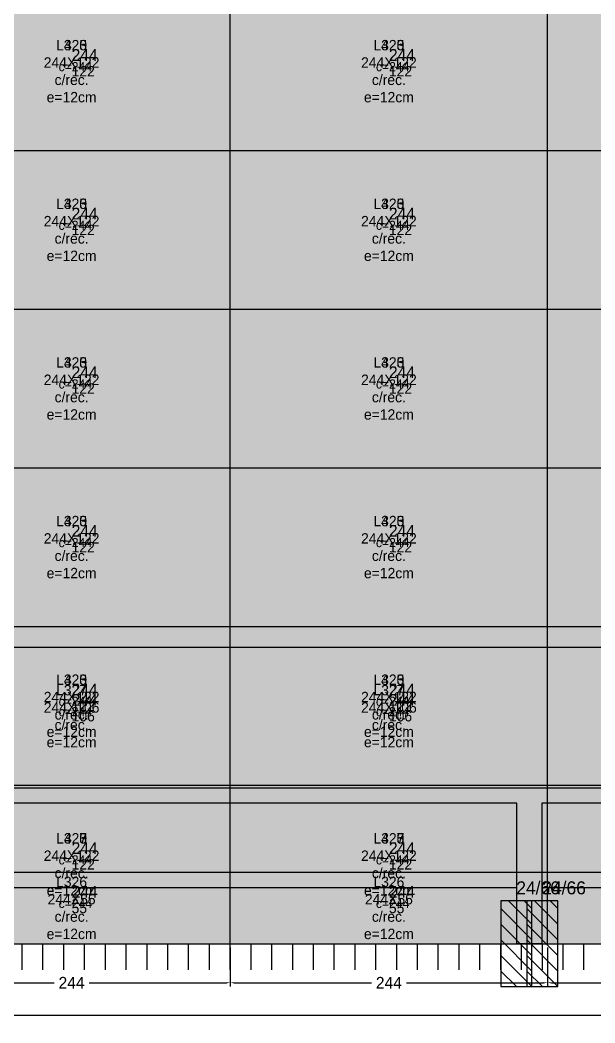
# Model space of a CAD drawing. Extents: x -13000 to 6245, y -61 to 2973.
# Drawn here: x 1790 to 2232, y -61 to 710 of the extents above; entities that cross this region are included whole.
import ezdxf

# ---------------------------------------------------------------- set-up
doc = ezdxf.new("R2010")
doc.units = 0
for name, color, linetype in [('3', 3, 'Continuous'), ('4', 4, 'Continuous'), ('7', 7, 'Continuous'), ('9', 9, 'Continuous'), ('AUX00', 7, 'Continuous'), ('Hachura', 251, 'Continuous'), ('Painéis', 200, 'Continuous')]:
    doc.layers.add(name, color=color, linetype=linetype)
doc.dimstyles.new('COTA PAINEL-50', dxfattribs={"dimtxt": 9, "dimasz": 3, "dimexe": 3, "dimexo": 3, "dimgap": 3, "dimtad": 1, "dimdec": 1, "dimcen": 2.5, "dimclrd": 4, "dimclre": 4, "dimclrt": 240, "dimazin": 3, "dimtfac": 1, "dimtmove": 0, "dimatfit": 3})

# ---------------------------------------------------------------- blocks, each defined once
blk = doc.blocks.new('_CLOSEDFILLED')
at = {"color": 0, "linetype": 'BYBLOCK'}
blk.add_solid([(-1, 0.16), (0, 0), (-1, -0.16)], dxfattribs=at)
blk = doc.blocks.new('*D526')
at = {"color": 4}
for p, q in [((1708, -3), (1708, -33)), ((1952, -3), (1952, -33)), ((1711, -30), (1816.5, -30)), ((1843.5, -30), (1949, -30))]:
    blk.add_line(p, q, dxfattribs=at)
at = {"layer": 'Defpoints'}
for p in [(1708, 0), (1952, 0), (1708, -30)]:
    blk.add_point(p, dxfattribs=at)
at = {"layer": 'Painéis', "color": 4, "xscale": 3, "yscale": 3, "rotation": 180}
blk.add_blockref('_CLOSEDFILLED', (1708, -30), dxfattribs=at)
at = {"layer": 'Painéis', "color": 4, "xscale": 3, "yscale": 3}
blk.add_blockref('_CLOSEDFILLED', (1952, -30), dxfattribs=at)
at = {"layer": 'Painéis', "color": 240, "insert": (1830, -30), "char_height": 9, "attachment_point": 5}
blk.add_mtext('244', dxfattribs=at)
blk = doc.blocks.new('*D527')
at = {"color": 4}
for p, q in [((1952, -3), (1952, -33)), ((2196, -3), (2196, -33)), ((1955, -30), (2060.5, -30)), ((2087.5, -30), (2193, -30))]:
    blk.add_line(p, q, dxfattribs=at)
at = {"layer": 'Defpoints'}
for p in [(1952, 0), (2196, 0), (1952, -30)]:
    blk.add_point(p, dxfattribs=at)
at = {"layer": 'Painéis', "color": 4, "xscale": 3, "yscale": 3, "rotation": 180}
blk.add_blockref('_CLOSEDFILLED', (1952, -30), dxfattribs=at)
at = {"layer": 'Painéis', "color": 4, "xscale": 3, "yscale": 3}
blk.add_blockref('_CLOSEDFILLED', (2196, -30), dxfattribs=at)
at = {"layer": 'Painéis', "color": 240, "insert": (2074, -30), "char_height": 9, "attachment_point": 5}
blk.add_mtext('244', dxfattribs=at)
blk = doc.blocks.new('*D528')
at = {"color": 4}
for p, q in [((2196, -3), (2196, -33)), ((2440, -3), (2440, -33)), ((2199, -30), (2304.5, -30)), ((2331.5, -30), (2437, -30))]:
    blk.add_line(p, q, dxfattribs=at)
at = {"layer": 'Defpoints'}
for p in [(2196, 0), (2440, 0), (2196, -30)]:
    blk.add_point(p, dxfattribs=at)
at = {"layer": 'Painéis', "color": 4, "xscale": 3, "yscale": 3, "rotation": 180}
blk.add_blockref('_CLOSEDFILLED', (2196, -30), dxfattribs=at)
at = {"layer": 'Painéis', "color": 4, "xscale": 3, "yscale": 3}
blk.add_blockref('_CLOSEDFILLED', (2440, -30), dxfattribs=at)
at = {"layer": 'Painéis', "color": 240, "insert": (2318, -30), "char_height": 9, "attachment_point": 5}
blk.add_mtext('244', dxfattribs=at)
blk = doc.blocks.new('*D544')
at = {"color": 4}
for p, q in [((0, -3), (0, -58)), ((5984.2, -3), (5984.2, -58)), ((3, -55), (2974.1, -55)), ((3010.1, -55), (5981.2, -55))]:
    blk.add_line(p, q, dxfattribs=at)
at = {"layer": 'Defpoints'}
for p in [(0, 0), (5984.2, 0), (0, -55)]:
    blk.add_point(p, dxfattribs=at)
at = {"layer": 'Painéis', "color": 4, "xscale": 3, "yscale": 3, "rotation": 180}
blk.add_blockref('_CLOSEDFILLED', (0, -55), dxfattribs=at)
at = {"layer": 'Painéis', "color": 4, "xscale": 3, "yscale": 3}
blk.add_blockref('_CLOSEDFILLED', (5984.2, -55), dxfattribs=at)
at = {"layer": 'Painéis', "color": 240, "insert": (2992.1, -55), "char_height": 9, "attachment_point": 5}
blk.add_mtext('5984', dxfattribs=at)
blk = doc.blocks.new('*D582')
at = {"color": 4}
for p, q in [((1708, -3), (1708, -33)), ((1952, -3), (1952, -33)), ((1711, -30), (1816.5, -30)), ((1843.5, -30), (1949, -30))]:
    blk.add_line(p, q, dxfattribs=at)
at = {"layer": 'Defpoints'}
for p in [(1708, 0), (1952, 0), (1708, -30)]:
    blk.add_point(p, dxfattribs=at)
at = {"layer": 'Painéis', "color": 4, "xscale": 3, "yscale": 3, "rotation": 180}
blk.add_blockref('_CLOSEDFILLED', (1708, -30), dxfattribs=at)
at = {"layer": 'Painéis', "color": 4, "xscale": 3, "yscale": 3}
blk.add_blockref('_CLOSEDFILLED', (1952, -30), dxfattribs=at)
at = {"layer": 'Painéis', "color": 240, "insert": (1830, -30), "char_height": 9, "attachment_point": 5}
blk.add_mtext('244', dxfattribs=at)
blk = doc.blocks.new('*D583')
at = {"color": 4}
for p, q in [((1952, -3), (1952, -33)), ((2196, -3), (2196, -33)), ((1955, -30), (2060.5, -30)), ((2087.5, -30), (2193, -30))]:
    blk.add_line(p, q, dxfattribs=at)
at = {"layer": 'Defpoints'}
for p in [(1952, 0), (2196, 0), (1952, -30)]:
    blk.add_point(p, dxfattribs=at)
at = {"layer": 'Painéis', "color": 4, "xscale": 3, "yscale": 3, "rotation": 180}
blk.add_blockref('_CLOSEDFILLED', (1952, -30), dxfattribs=at)
at = {"layer": 'Painéis', "color": 4, "xscale": 3, "yscale": 3}
blk.add_blockref('_CLOSEDFILLED', (2196, -30), dxfattribs=at)
at = {"layer": 'Painéis', "color": 240, "insert": (2074, -30), "char_height": 9, "attachment_point": 5}
blk.add_mtext('244', dxfattribs=at)
blk = doc.blocks.new('*D584')
at = {"color": 4}
for p, q in [((2196, -3), (2196, -33)), ((2440, -3), (2440, -33)), ((2199, -30), (2304.5, -30)), ((2331.5, -30), (2437, -30))]:
    blk.add_line(p, q, dxfattribs=at)
at = {"layer": 'Defpoints'}
for p in [(2196, 0), (2440, 0), (2196, -30)]:
    blk.add_point(p, dxfattribs=at)
at = {"layer": 'Painéis', "color": 4, "xscale": 3, "yscale": 3, "rotation": 180}
blk.add_blockref('_CLOSEDFILLED', (2196, -30), dxfattribs=at)
at = {"layer": 'Painéis', "color": 4, "xscale": 3, "yscale": 3}
blk.add_blockref('_CLOSEDFILLED', (2440, -30), dxfattribs=at)
at = {"layer": 'Painéis', "color": 240, "insert": (2318, -30), "char_height": 9, "attachment_point": 5}
blk.add_mtext('244', dxfattribs=at)
blk = doc.blocks.new('*D601')
at = {"color": 4}
for p, q in [((0, -3), (0, -58)), ((6184.2, -3), (6184.2, -58)), ((3, -55), (3074.1, -55)), ((3110.1, -55), (6181.2, -55))]:
    blk.add_line(p, q, dxfattribs=at)
at = {"layer": 'Defpoints'}
for p in [(0, 0), (6184.2, 0), (0, -55)]:
    blk.add_point(p, dxfattribs=at)
at = {"layer": 'Painéis', "color": 4, "xscale": 3, "yscale": 3, "rotation": 180}
blk.add_blockref('_CLOSEDFILLED', (0, -55), dxfattribs=at)
at = {"layer": 'Painéis', "color": 4, "xscale": 3, "yscale": 3}
blk.add_blockref('_CLOSEDFILLED', (6184.2, -55), dxfattribs=at)
at = {"layer": 'Painéis', "color": 240, "insert": (3092.1, -55), "char_height": 9, "attachment_point": 5}
blk.add_mtext('6184', dxfattribs=at)
blk = doc.blocks.new('*D635')
at = {"color": 4}
for p, q in [((1708, -3), (1708, -33)), ((1952, -3), (1952, -33)), ((1711, -30), (1816.5, -30)), ((1843.5, -30), (1949, -30))]:
    blk.add_line(p, q, dxfattribs=at)
at = {"layer": 'Defpoints'}
for p in [(1708, 0), (1952, 0), (1708, -30)]:
    blk.add_point(p, dxfattribs=at)
at = {"layer": 'Painéis', "color": 4, "xscale": 3, "yscale": 3, "rotation": 180}
blk.add_blockref('_CLOSEDFILLED', (1708, -30), dxfattribs=at)
at = {"layer": 'Painéis', "color": 4, "xscale": 3, "yscale": 3}
blk.add_blockref('_CLOSEDFILLED', (1952, -30), dxfattribs=at)
at = {"layer": 'Painéis', "color": 240, "insert": (1830, -30), "char_height": 9, "attachment_point": 5}
blk.add_mtext('244', dxfattribs=at)
blk = doc.blocks.new('*D636')
at = {"color": 4}
for p, q in [((1952, -3), (1952, -33)), ((2196, -3), (2196, -33)), ((1955, -30), (2060.5, -30)), ((2087.5, -30), (2193, -30))]:
    blk.add_line(p, q, dxfattribs=at)
at = {"layer": 'Defpoints'}
for p in [(1952, 0), (2196, 0), (1952, -30)]:
    blk.add_point(p, dxfattribs=at)
at = {"layer": 'Painéis', "color": 4, "xscale": 3, "yscale": 3, "rotation": 180}
blk.add_blockref('_CLOSEDFILLED', (1952, -30), dxfattribs=at)
at = {"layer": 'Painéis', "color": 4, "xscale": 3, "yscale": 3}
blk.add_blockref('_CLOSEDFILLED', (2196, -30), dxfattribs=at)
at = {"layer": 'Painéis', "color": 240, "insert": (2074, -30), "char_height": 9, "attachment_point": 5}
blk.add_mtext('244', dxfattribs=at)
blk = doc.blocks.new('*D637')
at = {"color": 4}
for p, q in [((2196, -3), (2196, -33)), ((2440, -3), (2440, -33)), ((2199, -30), (2304.5, -30)), ((2331.5, -30), (2437, -30))]:
    blk.add_line(p, q, dxfattribs=at)
at = {"layer": 'Defpoints'}
for p in [(2196, 0), (2440, 0), (2196, -30)]:
    blk.add_point(p, dxfattribs=at)
at = {"layer": 'Painéis', "color": 4, "xscale": 3, "yscale": 3, "rotation": 180}
blk.add_blockref('_CLOSEDFILLED', (2196, -30), dxfattribs=at)
at = {"layer": 'Painéis', "color": 4, "xscale": 3, "yscale": 3}
blk.add_blockref('_CLOSEDFILLED', (2440, -30), dxfattribs=at)
at = {"layer": 'Painéis', "color": 240, "insert": (2318, -30), "char_height": 9, "attachment_point": 5}
blk.add_mtext('244', dxfattribs=at)
blk = doc.blocks.new('*D643')
at = {"color": 4}
for p, q in [((0, -3), (0, -58)), ((3490, -3), (3490, -58)), ((3, -55), (1727, -55)), ((1763, -55), (3487, -55))]:
    blk.add_line(p, q, dxfattribs=at)
at = {"layer": 'Defpoints'}
for p in [(0, 0), (3490, 0), (0, -55)]:
    blk.add_point(p, dxfattribs=at)
at = {"layer": 'Painéis', "color": 4, "xscale": 3, "yscale": 3, "rotation": 180}
blk.add_blockref('_CLOSEDFILLED', (0, -55), dxfattribs=at)
at = {"layer": 'Painéis', "color": 4, "xscale": 3, "yscale": 3}
blk.add_blockref('_CLOSEDFILLED', (3490, -55), dxfattribs=at)
at = {"layer": 'Painéis', "color": 240, "insert": (1745, -55), "char_height": 9, "attachment_point": 5}
blk.add_mtext('3490', dxfattribs=at)
blk = doc.blocks.new('*D653')
at = {"color": 4}
for p, q in [((1708, -3), (1708, -33)), ((1952, -3), (1952, -33)), ((1711, -30), (1816.5, -30)), ((1843.5, -30), (1949, -30))]:
    blk.add_line(p, q, dxfattribs=at)
at = {"layer": 'Defpoints'}
for p in [(1708, 0), (1952, 0), (1708, -30)]:
    blk.add_point(p, dxfattribs=at)
at = {"layer": 'Painéis', "color": 4, "xscale": 3, "yscale": 3, "rotation": 180}
blk.add_blockref('_CLOSEDFILLED', (1708, -30), dxfattribs=at)
at = {"layer": 'Painéis', "color": 4, "xscale": 3, "yscale": 3}
blk.add_blockref('_CLOSEDFILLED', (1952, -30), dxfattribs=at)
at = {"layer": 'Painéis', "color": 240, "insert": (1830, -30), "char_height": 9, "attachment_point": 5}
blk.add_mtext('244', dxfattribs=at)
blk = doc.blocks.new('*D654')
at = {"color": 4}
for p, q in [((1952, -3), (1952, -33)), ((2196, -3), (2196, -33)), ((1955, -30), (2060.5, -30)), ((2087.5, -30), (2193, -30))]:
    blk.add_line(p, q, dxfattribs=at)
at = {"layer": 'Defpoints'}
for p in [(1952, 0), (2196, 0), (1952, -30)]:
    blk.add_point(p, dxfattribs=at)
at = {"layer": 'Painéis', "color": 4, "xscale": 3, "yscale": 3, "rotation": 180}
blk.add_blockref('_CLOSEDFILLED', (1952, -30), dxfattribs=at)
at = {"layer": 'Painéis', "color": 4, "xscale": 3, "yscale": 3}
blk.add_blockref('_CLOSEDFILLED', (2196, -30), dxfattribs=at)
at = {"layer": 'Painéis', "color": 240, "insert": (2074, -30), "char_height": 9, "attachment_point": 5}
blk.add_mtext('244', dxfattribs=at)
blk = doc.blocks.new('*D655')
at = {"color": 4}
for p, q in [((2196, -3), (2196, -33)), ((2440, -3), (2440, -33)), ((2199, -30), (2304.5, -30)), ((2331.5, -30), (2437, -30))]:
    blk.add_line(p, q, dxfattribs=at)
at = {"layer": 'Defpoints'}
for p in [(2196, 0), (2440, 0), (2196, -30)]:
    blk.add_point(p, dxfattribs=at)
at = {"layer": 'Painéis', "color": 4, "xscale": 3, "yscale": 3, "rotation": 180}
blk.add_blockref('_CLOSEDFILLED', (2196, -30), dxfattribs=at)
at = {"layer": 'Painéis', "color": 4, "xscale": 3, "yscale": 3}
blk.add_blockref('_CLOSEDFILLED', (2440, -30), dxfattribs=at)
at = {"layer": 'Painéis', "color": 240, "insert": (2318, -30), "char_height": 9, "attachment_point": 5}
blk.add_mtext('244', dxfattribs=at)
blk = doc.blocks.new('*D661')
at = {"color": 4}
for p, q in [((0, -3), (0, -58)), ((3490, -3), (3490, -58)), ((3, -55), (1727, -55)), ((1763, -55), (3487, -55))]:
    blk.add_line(p, q, dxfattribs=at)
at = {"layer": 'Defpoints'}
for p in [(0, 0), (3490, 0), (0, -55)]:
    blk.add_point(p, dxfattribs=at)
at = {"layer": 'Painéis', "color": 4, "xscale": 3, "yscale": 3, "rotation": 180}
blk.add_blockref('_CLOSEDFILLED', (0, -55), dxfattribs=at)
at = {"layer": 'Painéis', "color": 4, "xscale": 3, "yscale": 3}
blk.add_blockref('_CLOSEDFILLED', (3490, -55), dxfattribs=at)
at = {"layer": 'Painéis', "color": 240, "insert": (1745, -55), "char_height": 9, "attachment_point": 5}
blk.add_mtext('3490', dxfattribs=at)
blk = doc.blocks.new('*D800')
at = {"color": 4}
for p, q in [((1708, -3), (1708, -33)), ((1952, -3), (1952, -33)), ((1711, -30), (1816.5, -30)), ((1843.5, -30), (1949, -30))]:
    blk.add_line(p, q, dxfattribs=at)
at = {"layer": 'Defpoints'}
for p in [(1708, 0), (1952, 0), (1708, -30)]:
    blk.add_point(p, dxfattribs=at)
at = {"layer": 'Painéis', "color": 4, "xscale": 3, "yscale": 3, "rotation": 180}
blk.add_blockref('_CLOSEDFILLED', (1708, -30), dxfattribs=at)
at = {"layer": 'Painéis', "color": 4, "xscale": 3, "yscale": 3}
blk.add_blockref('_CLOSEDFILLED', (1952, -30), dxfattribs=at)
at = {"layer": 'Painéis', "color": 240, "insert": (1830, -30), "char_height": 9, "attachment_point": 5}
blk.add_mtext('244', dxfattribs=at)
blk = doc.blocks.new('*D801')
at = {"color": 4}
for p, q in [((1952, -3), (1952, -33)), ((2196, -3), (2196, -33)), ((1955, -30), (2060.5, -30)), ((2087.5, -30), (2193, -30))]:
    blk.add_line(p, q, dxfattribs=at)
at = {"layer": 'Defpoints'}
for p in [(1952, 0), (2196, 0), (1952, -30)]:
    blk.add_point(p, dxfattribs=at)
at = {"layer": 'Painéis', "color": 4, "xscale": 3, "yscale": 3, "rotation": 180}
blk.add_blockref('_CLOSEDFILLED', (1952, -30), dxfattribs=at)
at = {"layer": 'Painéis', "color": 4, "xscale": 3, "yscale": 3}
blk.add_blockref('_CLOSEDFILLED', (2196, -30), dxfattribs=at)
at = {"layer": 'Painéis', "color": 240, "insert": (2074, -30), "char_height": 9, "attachment_point": 5}
blk.add_mtext('244', dxfattribs=at)
blk = doc.blocks.new('*D802')
at = {"color": 4}
for p, q in [((2196, -3), (2196, -33)), ((2440, -3), (2440, -33)), ((2199, -30), (2304.5, -30)), ((2331.5, -30), (2437, -30))]:
    blk.add_line(p, q, dxfattribs=at)
at = {"layer": 'Defpoints'}
for p in [(2196, 0), (2440, 0), (2196, -30)]:
    blk.add_point(p, dxfattribs=at)
at = {"layer": 'Painéis', "color": 4, "xscale": 3, "yscale": 3, "rotation": 180}
blk.add_blockref('_CLOSEDFILLED', (2196, -30), dxfattribs=at)
at = {"layer": 'Painéis', "color": 4, "xscale": 3, "yscale": 3}
blk.add_blockref('_CLOSEDFILLED', (2440, -30), dxfattribs=at)
at = {"layer": 'Painéis', "color": 240, "insert": (2318, -30), "char_height": 9, "attachment_point": 5}
blk.add_mtext('244', dxfattribs=at)
blk = doc.blocks.new('*D818')
at = {"color": 4}
for p, q in [((0, -3), (0, -58)), ((5984.2, -3), (5984.2, -58)), ((3, -55), (2974.1, -55)), ((3010.1, -55), (5981.2, -55))]:
    blk.add_line(p, q, dxfattribs=at)
at = {"layer": 'Defpoints'}
for p in [(0, 0), (5984.2, 0), (0, -55)]:
    blk.add_point(p, dxfattribs=at)
at = {"layer": 'Painéis', "color": 4, "xscale": 3, "yscale": 3, "rotation": 180}
blk.add_blockref('_CLOSEDFILLED', (0, -55), dxfattribs=at)
at = {"layer": 'Painéis', "color": 4, "xscale": 3, "yscale": 3}
blk.add_blockref('_CLOSEDFILLED', (5984.2, -55), dxfattribs=at)
at = {"layer": 'Painéis', "color": 240, "insert": (2992.1, -55), "char_height": 9, "attachment_point": 5}
blk.add_mtext('5984', dxfattribs=at)

msp = doc.modelspace()

# ---------------------------------------------------------------- hatches: boundary and pattern name
at = {"layer": 'Hachura'}
h = msp.add_hatch(color=7, dxfattribs=at)
h.dxf.hatch_style = 1
h.paths.add_polyline_path([(0, 0), (6184.2, 0), (6184.2, 2970), (0, 2970)])
h = msp.add_hatch(color=7, dxfattribs=at)
h.dxf.hatch_style = 1
h.paths.add_polyline_path([(0, 0), (5984.2, 0), (5984.2, 2870), (0, 2870)])
h = msp.add_hatch(color=7, dxfattribs=at)
h.dxf.hatch_style = 1
h.paths.add_polyline_path([(0, 0), (5984.2, 0), (5984.2, 2870), (0, 2870)])
h = msp.add_hatch(color=7, dxfattribs=at)
h.dxf.hatch_style = 1
h.paths.add_polyline_path([(0, 0), (0, 120), (3354.5, 120), (3354.5, 228), (3373.5, 228), (3373.5, 120), (3490, 120), (3490, 65), (3471, 65), (3471, 108), (3065.5, 108), (3065.5, 0), (3046.5, 0), (3046.5, 108), (2628.5, 108), (2628.5, 0), (2609.5, 0), (2609.5, 108), (2191.5, 108), (2191.5, 0), (2172.5, 0), (2172.5, 108), (1754.5, 108), (1754.5, 0), (1735.5, 0), (1735.5, 108), (1317.5, 108), (1317.5, 0), (1298.5, 0), (1298.5, 108), (880.5, 108), (880.5, 0), (861.5, 0), (861.5, 108), (443.5, 108), (443.5, 0), (424.5, 0), (424.5, 108), (19, 108), (19, 0)])
h = msp.add_hatch(color=7, dxfattribs=at)
h.dxf.hatch_style = 1
h.paths.add_polyline_path([(0, 0), (0, 55), (3490, 55), (3490, 0), (3471, 0), (3471, 43), (3065.5, 43), (3065.5, 0), (3046.5, 0), (3046.5, 43), (2628.5, 43), (2628.5, 0), (2609.5, 0), (2609.5, 43), (2191.5, 43), (2191.5, 0), (2172.5, 0), (2172.5, 43), (1754.5, 43), (1754.5, 0), (1735.5, 0), (1735.5, 43), (1317.5, 43), (1317.5, 0), (1298.5, 0), (1298.5, 43), (880.5, 43), (880.5, 0), (861.5, 0), (861.5, 43), (443.5, 43), (443.5, 0), (424.5, 0), (424.5, 43), (19, 43), (19, 0)])

# ---------------------------------------------------------------- linework, layer by layer
at = {"layer": '3'}
for p, q in [((0, 120), (3354.5, 120)), ((2172.5, 108), (1754.5, 108)), ((2172.5, 0), (2172.5, 108)), ((2609.5, 108), (2191.5, 108)), ((2191.5, 108), (2191.5, 0)), ((0, 55), (3490, 55)), ((2172.5, 43), (1754.5, 43)), ((2172.5, 0), (2172.5, 43)), ((2609.5, 43), (2191.5, 43)), ((2191.5, 43), (2191.5, 0)), ((2184, 15), (2166, 33)), ((2184, 27), (2178, 33)), ((2204, 15), (2186, 33)), ((2204, 27), (2198, 33)), ((2184, 3), (2160, 27)), ((2204, 3), (2180, 27)), ((2184, -9), (2160, 15)), ((2204, -9), (2180, 15)), ((0, 0), (5984.2, 0)), ((0, 0), (6184.2, 0)), ((0, 0), (5984.2, 0)), ((2184, -21), (2160, 3)), ((2191.5, 0), (2172.5, 0)), ((2191.5, 0), (2172.5, 0)), ((2204, -21), (2180, 3)), ((2184, -33), (2160, -9)), ((2204, -33), (2180, -9)), ((2172, -33), (2160, -21)), ((2192, -33), (2180, -21))]:
    msp.add_line(p, q, dxfattribs=at)
at = {"layer": '3', "lineweight": 25}
for points in [[(0, 0), (6184.2, 0), (6184.2, 2970), (0, 2970)], [(0, 0), (5984.2, 0), (5984.2, 2870), (0, 2870)], [(0, 0), (5984.2, 0), (5984.2, 2870), (0, 2870)]]:
    msp.add_lwpolyline(points, close=True, dxfattribs=at)
at = {"layer": '3'}
for points in [[(1952, 0), (1952, 2970)], [(2196, 0), (2196, 2970)], [(1952, 0), (1952, 2870)], [(1952, 0), (1952, 2870)], [(2196, 0), (2196, 2870)], [(2196, 0), (2196, 2870)], [(0, 610), (5984.2, 610)], [(0, 610), (6184.2, 610)], [(0, 610), (5984.2, 610)], [(0, 488), (5984.2, 488)], [(0, 488), (6184.2, 488)], [(0, 488), (5984.2, 488)], [(0, 366), (5984.2, 366)], [(0, 366), (6184.2, 366)], [(0, 366), (5984.2, 366)], [(0, 244), (5984.2, 244)], [(0, 244), (6184.2, 244)], [(0, 244), (5984.2, 244)], [(0, 228), (3490, 228)], [(1952, 0), (1952, 228)], [(2196, 0), (2196, 228)], [(0, 122), (5984.2, 122)], [(0, 122), (6184.2, 122)], [(0, 122), (3490, 122)], [(0, 122), (5984.2, 122)], [(0, 55), (3490, 55)], [(1952, 0), (1952, 55)], [(2196, 0), (2196, 55)]]:
    msp.add_lwpolyline(points, dxfattribs=at)
at = {"layer": '3', "lineweight": 25}
for points in [[(0, 120), (3354.5, 120), (3354.5, 228), (3373.5, 228), (3373.5, 120), (3490, 120), (3490, 65), (3471, 65), (3471, 108), (3065.5, 108), (3065.5, 0), (3046.5, 0), (3046.5, 108), (2628.5, 108), (2628.5, 0), (2609.5, 0), (2609.5, 108), (2191.5, 108), (2191.5, 0), (2172.5, 0), (2172.5, 108), (1754.5, 108)], [(0, 55), (3490, 55), (3490, 0), (3471, 0), (3471, 43), (3065.5, 43), (3065.5, 0), (3046.5, 0), (3046.5, 43), (2628.5, 43), (2628.5, 0), (2609.5, 0), (2609.5, 43), (2191.5, 43), (2191.5, 0), (2172.5, 0), (2172.5, 43), (1754.5, 43)]]:
    msp.add_lwpolyline(points, dxfattribs=at)
at = {"layer": '7'}
for points in [[(2160, -33), (2184, -33), (2184, 33), (2160, 33), (2160, -33)], [(2180, -33), (2204, -33), (2204, 33), (2180, 33), (2180, -33)]]:
    msp.add_lwpolyline(points, dxfattribs=at)
at = {"layer": '9'}
for p, q in [((1792, -20), (1792, 0)), ((1792, -20), (1792, 0)), ((1792, -20), (1792, 0)), ((1792, -20), (1792, 0)), ((1792, -20), (1792, 0)), ((1808, -20), (1808, 0)), ((1808, -20), (1808, 0)), ((1808, -20), (1808, 0)), ((1808, -20), (1808, 0)), ((1808, -20), (1808, 0)), ((1824, -20), (1824, 0)), ((1824, -20), (1824, 0)), ((1824, -20), (1824, 0)), ((1824, -20), (1824, 0)), ((1824, -20), (1824, 0)), ((1840, -20), (1840, 0)), ((1840, -20), (1840, 0)), ((1840, -20), (1840, 0)), ((1840, -20), (1840, 0)), ((1840, -20), (1840, 0)), ((1856, -20), (1856, 0)), ((1856, -20), (1856, 0)), ((1856, -20), (1856, 0)), ((1856, -20), (1856, 0)), ((1856, -20), (1856, 0)), ((1872, -20), (1872, 0)), ((1872, -20), (1872, 0)), ((1872, -20), (1872, 0)), ((1872, -20), (1872, 0)), ((1872, -20), (1872, 0)), ((1888, -20), (1888, 0)), ((1888, -20), (1888, 0)), ((1888, -20), (1888, 0)), ((1888, -20), (1888, 0)), ((1888, -20), (1888, 0)), ((1904, -20), (1904, 0)), ((1904, -20), (1904, 0)), ((1904, -20), (1904, 0)), ((1904, -20), (1904, 0)), ((1904, -20), (1904, 0)), ((1920, -20), (1920, 0)), ((1920, -20), (1920, 0)), ((1920, -20), (1920, 0)), ((1920, -20), (1920, 0)), ((1920, -20), (1920, 0)), ((1936, -20), (1936, 0)), ((1936, -20), (1936, 0)), ((1936, -20), (1936, 0)), ((1936, -20), (1936, 0)), ((1936, -20), (1936, 0)), ((1952, -20), (1952, 0)), ((1952, -20), (1952, 0)), ((1952, -20), (1952, 0)), ((1952, -20), (1952, 0)), ((1952, -20), (1952, 0)), ((1968, -20), (1968, 0)), ((1968, -20), (1968, 0)), ((1968, -20), (1968, 0)), ((1968, -20), (1968, 0)), ((1968, -20), (1968, 0)), ((1984, -20), (1984, 0)), ((1984, -20), (1984, 0)), ((1984, -20), (1984, 0)), ((1984, -20), (1984, 0)), ((1984, -20), (1984, 0)), ((2000, -20), (2000, 0)), ((2000, -20), (2000, 0)), ((2000, -20), (2000, 0)), ((2000, -20), (2000, 0)), ((2000, -20), (2000, 0)), ((2016, -20), (2016, 0)), ((2016, -20), (2016, 0)), ((2016, -20), (2016, 0)), ((2016, -20), (2016, 0)), ((2016, -20), (2016, 0)), ((2032, -20), (2032, 0)), ((2032, -20), (2032, 0)), ((2032, -20), (2032, 0)), ((2032, -20), (2032, 0)), ((2032, -20), (2032, 0)), ((2048, -20), (2048, 0)), ((2048, -20), (2048, 0)), ((2048, -20), (2048, 0)), ((2048, -20), (2048, 0)), ((2048, -20), (2048, 0)), ((2064, -20), (2064, 0)), ((2064, -20), (2064, 0)), ((2064, -20), (2064, 0)), ((2064, -20), (2064, 0)), ((2064, -20), (2064, 0)), ((2080, -20), (2080, 0)), ((2080, -20), (2080, 0)), ((2080, -20), (2080, 0)), ((2080, -20), (2080, 0)), ((2080, -20), (2080, 0)), ((2096, -20), (2096, 0)), ((2096, -20), (2096, 0)), ((2096, -20), (2096, 0)), ((2096, -20), (2096, 0)), ((2096, -20), (2096, 0)), ((2112, -20), (2112, 0)), ((2112, -20), (2112, 0)), ((2112, -20), (2112, 0)), ((2112, -20), (2112, 0)), ((2112, -20), (2112, 0)), ((2128, -20), (2128, 0)), ((2128, -20), (2128, 0)), ((2128, -20), (2128, 0)), ((2128, -20), (2128, 0)), ((2128, -20), (2128, 0)), ((2144, -20), (2144, 0)), ((2144, -20), (2144, 0)), ((2144, -20), (2144, 0)), ((2144, -20), (2144, 0)), ((2144, -20), (2144, 0)), ((2160, -20), (2160, 0)), ((2160, -20), (2160, 0)), ((2160, -20), (2160, 0)), ((2160, -20), (2160, 0)), ((2160, -20), (2160, 0)), ((2176, -20), (2176, 0)), ((2176, -20), (2176, 0)), ((2176, -20), (2176, 0)), ((2176, -20), (2176, 0)), ((2176, -20), (2176, 0)), ((2192, -20), (2192, 0)), ((2192, -20), (2192, 0)), ((2192, -20), (2192, 0)), ((2192, -20), (2192, 0)), ((2192, -20), (2192, 0)), ((2208, -20), (2208, 0)), ((2208, -20), (2208, 0)), ((2208, -20), (2208, 0)), ((2208, -20), (2208, 0)), ((2208, -20), (2208, 0)), ((2224, -20), (2224, 0)), ((2224, -20), (2224, 0)), ((2224, -20), (2224, 0)), ((2224, -20), (2224, 0)), ((2224, -20), (2224, 0))]:
    msp.add_line(p, q, dxfattribs=at)
at = {"layer": 'Painéis', "lineweight": 18}
for p, q in [((1952, 0), (1952, 2970)), ((2196, 0), (2196, 2970)), ((1952, 0), (1952, 2870)), ((1952, 0), (1952, 2870)), ((2196, 0), (2196, 2870)), ((2196, 0), (2196, 2870)), ((0, 610), (5984.2, 610)), ((0, 610), (6184.2, 610)), ((0, 610), (5984.2, 610)), ((0, 488), (5984.2, 488)), ((0, 488), (6184.2, 488)), ((0, 488), (5984.2, 488)), ((0, 366), (5984.2, 366)), ((0, 366), (6184.2, 366)), ((0, 366), (5984.2, 366)), ((0, 244), (5984.2, 244)), ((0, 244), (6184.2, 244)), ((0, 244), (5984.2, 244)), ((0, 228), (3490, 228)), ((1952, 0), (1952, 228)), ((2196, 0), (2196, 228)), ((0, 122), (5984.2, 122)), ((0, 122), (6184.2, 122)), ((0, 122), (3490, 122)), ((0, 122), (5984.2, 122)), ((0, 55), (3490, 55)), ((1952, 0), (1952, 55)), ((2196, 0), (2196, 55))]:
    msp.add_line(p, q, dxfattribs=at)

# ---------------------------------------------------------------- texts
at = {"layer": '3'}
for s, height, p in [('c=244', 7, (1820, 671)), ('c=244', 7, (1820, 671)), ('c=244', 7, (1820, 671)), ('c=244', 7, (2064, 671)), ('c=244', 7, (2064, 671)), ('c=244', 7, (2064, 671)), ('c=244', 7, (1820, 549)), ('c=244', 7, (1820, 549)), ('c=244', 7, (1820, 549)), ('c=244', 7, (2064, 549)), ('c=244', 7, (2064, 549)), ('c=244', 7, (2064, 549)), ('c=244', 7, (1820, 427)), ('c=244', 7, (1820, 427)), ('c=244', 7, (1820, 427)), ('c=244', 7, (2064, 427)), ('c=244', 7, (2064, 427)), ('c=244', 7, (2064, 427)), ('c=244', 7, (1820, 305)), ('c=244', 7, (1820, 305)), ('c=244', 7, (1820, 305)), ('c=244', 7, (2064, 305)), ('c=244', 7, (2064, 305)), ('c=244', 7, (2064, 305)), ('c=244', 7, (1820, 183)), ('c=244', 7, (1820, 183)), ('c=244', 7, (1820, 183)), ('c=244', 7, (2064, 183)), ('c=244', 7, (2064, 183)), ('c=244', 7, (2064, 183)), ('c=244', 7, (1820, 175)), ('c=244', 7, (2064, 175)), ('c=244', 7, (1820, 61)), ('c=244', 7, (1820, 61)), ('c=244', 7, (1820, 61)), ('c=244', 7, (1820, 61)), ('c=244', 7, (2064, 61)), ('c=244', 7, (2064, 61)), ('c=244', 7, (2064, 61)), ('c=244', 7, (2064, 61)), ('24/66', 10, (2172, 38)), ('24/66', 10, (2192, 38)), ('c=244', 7, (1820, 27.5)), ('c=244', 7, (2064, 27.5))]:
    msp.add_text(s, height=height, dxfattribs=at).set_placement(p)
at = {"layer": '4'}
for s, height, p in [('244', 9, (1830, 679)), ('244', 9, (1830, 679)), ('244', 9, (1830, 679)), ('244', 9, (2074, 679)), ('244', 9, (2074, 679)), ('244', 9, (2074, 679)), ('122', 8, (1830, 667)), ('122', 8, (1830, 667)), ('122', 8, (1830, 667)), ('122', 8, (2074, 667)), ('122', 8, (2074, 667)), ('122', 8, (2074, 667)), ('244', 9, (1830, 557)), ('244', 9, (1830, 557)), ('244', 9, (1830, 557)), ('244', 9, (2074, 557)), ('244', 9, (2074, 557)), ('244', 9, (2074, 557)), ('122', 8, (1830, 545)), ('122', 8, (1830, 545)), ('122', 8, (1830, 545)), ('122', 8, (2074, 545)), ('122', 8, (2074, 545)), ('122', 8, (2074, 545)), ('244', 9, (1830, 435)), ('244', 9, (1830, 435)), ('244', 9, (1830, 435)), ('244', 9, (2074, 435)), ('244', 9, (2074, 435)), ('244', 9, (2074, 435)), ('122', 8, (1830, 423)), ('122', 8, (1830, 423)), ('122', 8, (1830, 423)), ('122', 8, (2074, 423)), ('122', 8, (2074, 423)), ('122', 8, (2074, 423)), ('244', 9, (1830, 313)), ('244', 9, (1830, 313)), ('244', 9, (1830, 313)), ('244', 9, (2074, 313)), ('244', 9, (2074, 313)), ('244', 9, (2074, 313)), ('122', 8, (1830, 301)), ('122', 8, (1830, 301)), ('122', 8, (1830, 301)), ('122', 8, (2074, 301)), ('122', 8, (2074, 301)), ('122', 8, (2074, 301)), ('244', 9, (1830, 191)), ('244', 9, (1830, 191)), ('244', 9, (1830, 191)), ('244', 9, (2074, 191)), ('244', 9, (2074, 191)), ('244', 9, (2074, 191)), ('244', 9, (1830, 183)), ('122', 8, (1830, 179)), ('122', 8, (1830, 179)), ('122', 8, (1830, 179)), ('244', 9, (2074, 183)), ('122', 8, (2074, 179)), ('122', 8, (2074, 179)), ('122', 8, (2074, 179)), ('106', 8, (1830, 171)), ('106', 8, (2074, 171)), ('244', 9, (1830, 69)), ('244', 9, (1830, 69)), ('244', 9, (1830, 69)), ('244', 9, (1830, 69)), ('244', 9, (2074, 69)), ('244', 9, (2074, 69)), ('244', 9, (2074, 69)), ('244', 9, (2074, 69)), ('122', 8, (1830, 57)), ('122', 8, (1830, 57)), ('122', 8, (1830, 57)), ('122', 8, (1830, 57)), ('122', 8, (2074, 57)), ('122', 8, (2074, 57)), ('122', 8, (2074, 57)), ('122', 8, (2074, 57)), ('244', 9, (1830, 35.5)), ('244', 9, (2074, 35.5)), ('55', 8, (1830, 23.5)), ('55', 8, (2074, 23.5))]:
    msp.add_text(s, height=height, dxfattribs=at).set_placement(p)
at = {"layer": 'AUX00', "char_height": 8, "attachment_point": 5}
for s, insert in [('\\pxqc;L323^J244X122^Jc/rec.^Je=12cm', (1830, 671)), ('\\pxqc;L325^J244X122^Jc/rec.^Je=12cm', (1830, 671)), ('\\pxqc;L420^J244X122^Jc/rec.^Je=12cm', (1830, 671)), ('\\pxqc;L323^J244X122^Jc/rec.^Je=12cm', (2074, 671)), ('\\pxqc;L325^J244X122^Jc/rec.^Je=12cm', (2074, 671)), ('\\pxqc;L420^J244X122^Jc/rec.^Je=12cm', (2074, 671)), ('\\pxqc;L323^J244X122^Jc/rec.^Je=12cm', (1830, 549)), ('\\pxqc;L325^J244X122^Jc/rec.^Je=12cm', (1830, 549)), ('\\pxqc;L420^J244X122^Jc/rec.^Je=12cm', (1830, 549)), ('\\pxqc;L323^J244X122^Jc/rec.^Je=12cm', (2074, 549)), ('\\pxqc;L325^J244X122^Jc/rec.^Je=12cm', (2074, 549)), ('\\pxqc;L420^J244X122^Jc/rec.^Je=12cm', (2074, 549)), ('\\pxqc;L323^J244X122^Jc/rec.^Je=12cm', (1830, 427)), ('\\pxqc;L325^J244X122^Jc/rec.^Je=12cm', (1830, 427)), ('\\pxqc;L420^J244X122^Jc/rec.^Je=12cm', (1830, 427)), ('\\pxqc;L323^J244X122^Jc/rec.^Je=12cm', (2074, 427)), ('\\pxqc;L325^J244X122^Jc/rec.^Je=12cm', (2074, 427)), ('\\pxqc;L420^J244X122^Jc/rec.^Je=12cm', (2074, 427)), ('\\pxqc;L323^J244X122^Jc/rec.^Je=12cm', (1830, 305)), ('\\pxqc;L325^J244X122^Jc/rec.^Je=12cm', (1830, 305)), ('\\pxqc;L420^J244X122^Jc/rec.^Je=12cm', (1830, 305)), ('\\pxqc;L323^J244X122^Jc/rec.^Je=12cm', (2074, 305)), ('\\pxqc;L325^J244X122^Jc/rec.^Je=12cm', (2074, 305)), ('\\pxqc;L420^J244X122^Jc/rec.^Je=12cm', (2074, 305)), ('\\pxqc;L323^J244X122^Jc/rec.^Je=12cm', (1830, 183)), ('\\pxqc;L325^J244X122^Jc/rec.^Je=12cm', (1830, 183)), ('\\pxqc;L420^J244X122^Jc/rec.^Je=12cm', (1830, 183)), ('\\pxqc;L323^J244X122^Jc/rec.^Je=12cm', (2074, 183)), ('\\pxqc;L325^J244X122^Jc/rec.^Je=12cm', (2074, 183)), ('\\pxqc;L420^J244X122^Jc/rec.^Je=12cm', (2074, 183)), ('\\pxqc;L327^J244X106^Jc/rec.^Je=12cm', (1830, 175)), ('\\pxqc;L327^J244X106^Jc/rec.^Je=12cm', (2074, 175)), ('\\pxqc;L323^J244X122^Jc/rec.^Je=12cm', (1830, 61)), ('\\pxqc;L325^J244X122^Jc/rec.^Je=12cm', (1830, 61)), ('\\pxqc;L327^J244X122^Jc/rec.^Je=12cm', (1830, 61)), ('\\pxqc;L420^J244X122^Jc/rec.^Je=12cm', (1830, 61)), ('\\pxqc;L323^J244X122^Jc/rec.^Je=12cm', (2074, 61)), ('\\pxqc;L325^J244X122^Jc/rec.^Je=12cm', (2074, 61)), ('\\pxqc;L327^J244X122^Jc/rec.^Je=12cm', (2074, 61)), ('\\pxqc;L420^J244X122^Jc/rec.^Je=12cm', (2074, 61)), ('\\pxqc;L326^J244X55^Jc/rec.^Je=12cm', (1830, 27.5)), ('\\pxqc;L326^J244X55^Jc/rec.^Je=12cm', (2074, 27.5))]:
    msp.add_mtext(s, dxfattribs=dict(at, insert=insert))

# ---------------------------------------------------------------- dimensions: what is measured, and where the dimension line sits
at = {"layer": 'Painéis'}
for base, p1, p2, picture, middle in [((0, -55), (0, 0), (5984.2, 0), '*D544', (2992.1, -55)), ((0, -55), (0, 0), (6184.2, 0), '*D601', (3092.1, -55)), ((0, -55), (0, 0), (3490, 0), '*D643', (1745, -55)), ((0, -55), (0, 0), (3490, 0), '*D661', (1745, -55)), ((0, -55), (0, 0), (5984.2, 0), '*D818', (2992.1, -55)), ((1708, -30), (1708, 0), (1952, 0), '*D526', (1830, -30)), ((1708, -30), (1708, 0), (1952, 0), '*D582', (1830, -30)), ((1708, -30), (1708, 0), (1952, 0), '*D635', (1830, -30)), ((1708, -30), (1708, 0), (1952, 0), '*D653', (1830, -30)), ((1708, -30), (1708, 0), (1952, 0), '*D800', (1830, -30)), ((1952, -30), (1952, 0), (2196, 0), '*D527', (2074, -30)), ((1952, -30), (1952, 0), (2196, 0), '*D583', (2074, -30)), ((1952, -30), (1952, 0), (2196, 0), '*D636', (2074, -30)), ((1952, -30), (1952, 0), (2196, 0), '*D654', (2074, -30)), ((1952, -30), (1952, 0), (2196, 0), '*D801', (2074, -30)), ((2196, -30), (2196, 0), (2440, 0), '*D528', (2318, -30)), ((2196, -30), (2196, 0), (2440, 0), '*D584', (2318, -30)), ((2196, -30), (2196, 0), (2440, 0), '*D637', (2318, -30)), ((2196, -30), (2196, 0), (2440, 0), '*D655', (2318, -30)), ((2196, -30), (2196, 0), (2440, 0), '*D802', (2318, -30))]:
    dim = msp.add_linear_dim(base=base, p1=p1, p2=p2, dimstyle='COTA PAINEL-50', dxfattribs=at)
    dim.commit()
    dim.dimension.update_dxf_attribs({"geometry": picture, "text_midpoint": middle})

doc.saveas('drawing.dxf')
